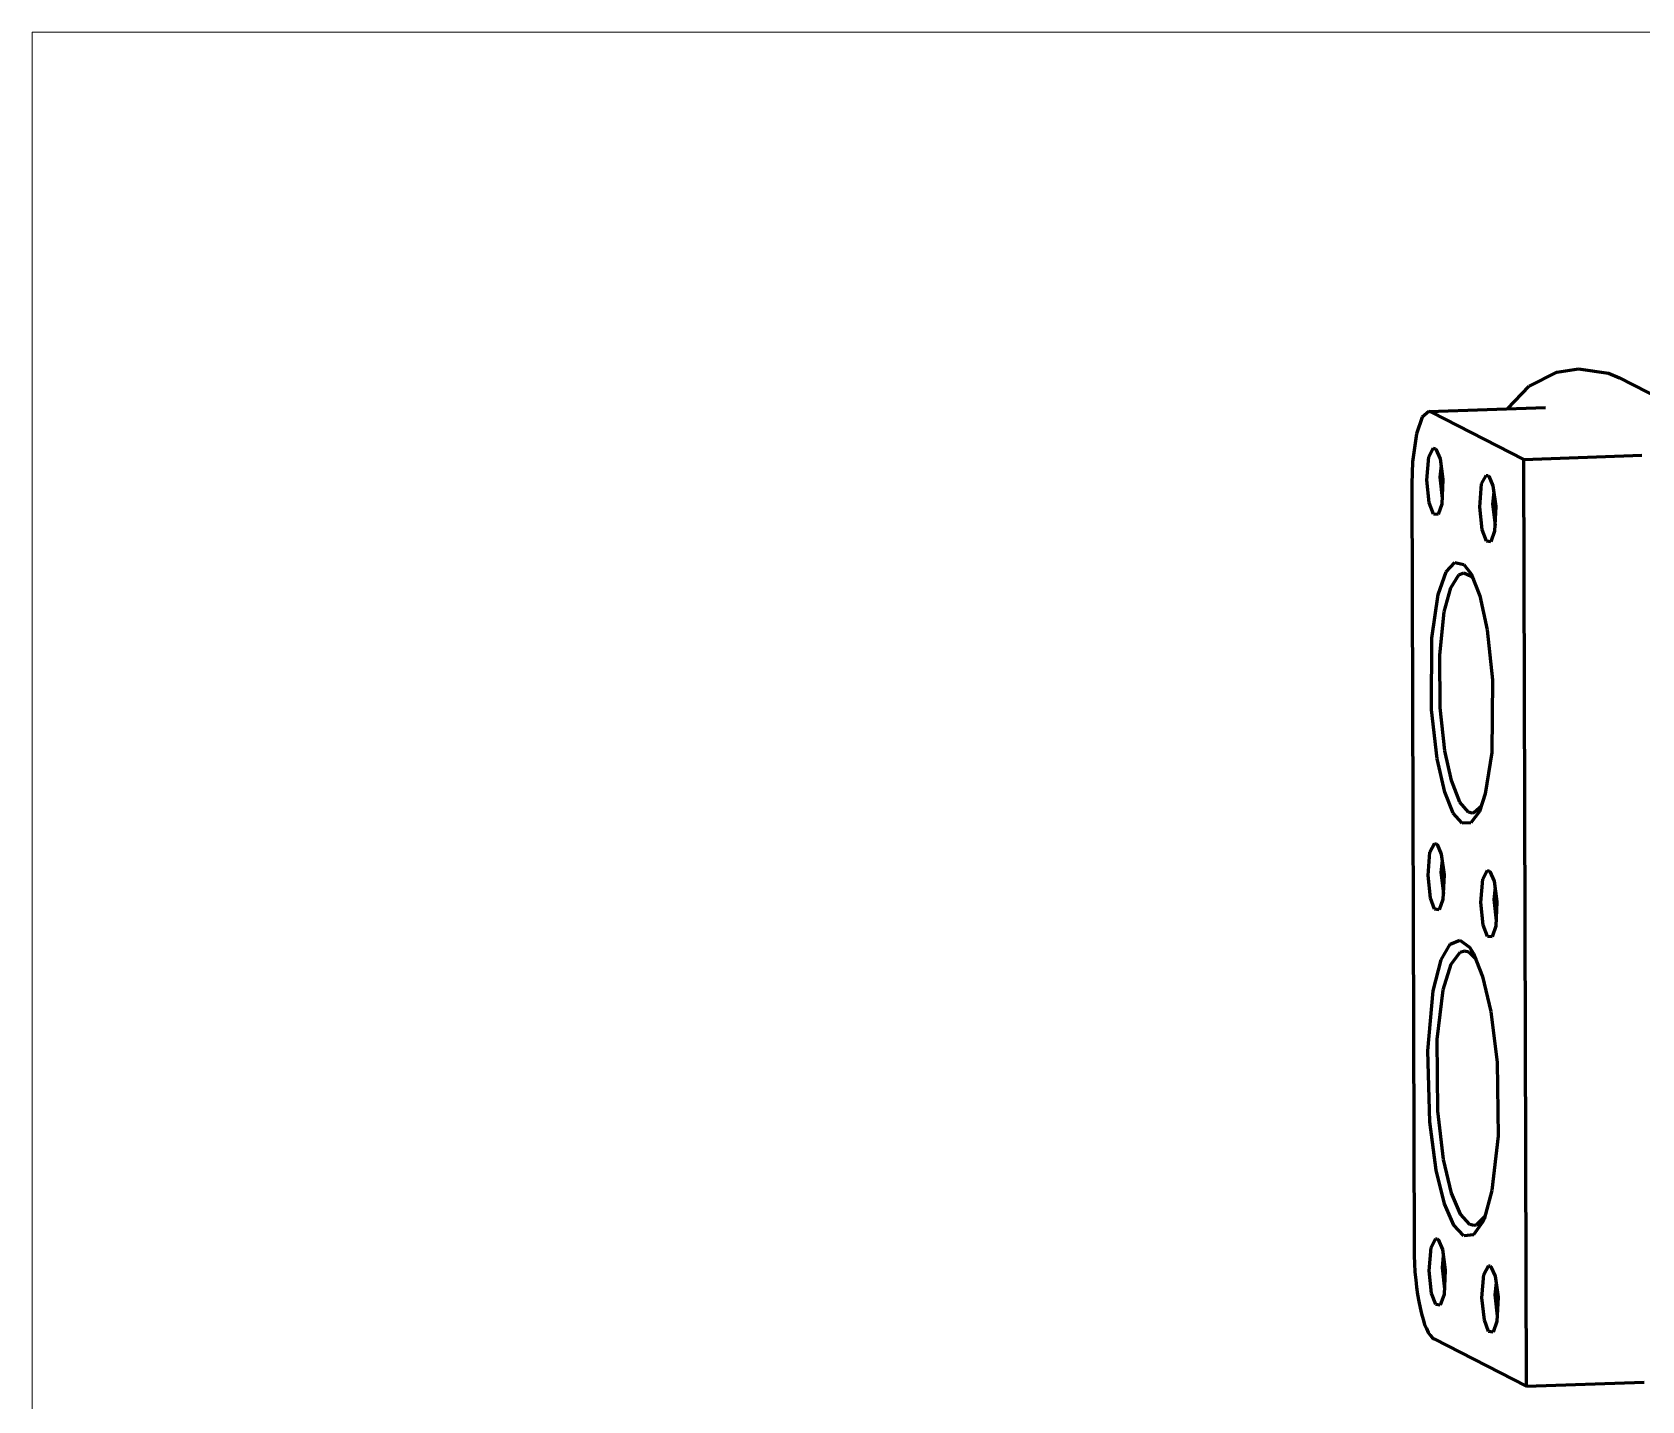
# Model space of a CAD drawing. Header units: millimetres. Extents: x 0 to 297, y 0 to 210.
# Drawn here: x 0 to 117.1, y 110.4 to 210 of the extents above; entities that cross this region are included whole.
import ezdxf

# ---------------------------------------------------------------- set-up
doc = ezdxf.new("R2010")
doc.units = ezdxf.units.MM
doc.linetypes.add('K5LT_BASIC', pattern=[0])
doc.linetypes.add('K5LT_THIN', pattern=[0])
doc.layers.add('Системный слой (1)', color=7, linetype='Continuous', true_color=0x909090)

# ---------------------------------------------------------------- blocks, each defined once
blk = doc.blocks.new('U57')
at = {"layer": 'Системный слой (1)', "color": 5, "linetype": 'K5LT_BASIC', "lineweight": 60, "true_color": 0x0000ff}
for p, q in [((102.46, 177.61), (102.55, 178.5)), ((102.63, 176.06), (102.46, 177.61))]:
    blk.add_line(p, q, dxfattribs=at)
blk = doc.blocks.new('U58')
at = {"layer": 'Системный слой (1)', "color": 5, "linetype": 'K5LT_BASIC', "lineweight": 60, "true_color": 0x0000ff}
for p, q in [((101.58, 148.63), (101.71, 150.33)), ((101.71, 150.33), (102.04, 150.95)), ((102.04, 150.95), (102.16, 150.94)), ((102.16, 150.94), (102.23, 150.89)), ((102.23, 150.89), (102.54, 150.18)), ((102.54, 150.18), (102.74, 148.68)), ((101.75, 146.99), (101.58, 148.63)), ((102.74, 148.68), (102.66, 146.89)), ((102.05, 146.17), (101.75, 146.99)), ((102.66, 146.89), (102.39, 146.12)), ((102.39, 146.12), (102.05, 146.17))]:
    blk.add_line(p, q, dxfattribs=at)
blk = doc.blocks.new('U62')
at = {"layer": 'Системный слой (1)', "color": 5, "linetype": 'K5LT_BASIC', "lineweight": 60, "true_color": 0x0000ff}
for p, q in [((101.14, 181.98), (100.73, 180.78)), ((101.64, 182.39), (101.14, 181.98)), ((101.83, 182.35), (101.64, 182.39)), ((100.73, 180.78), (100.45, 178.73)), ((100.45, 178.73), (100.4, 177.13))]:
    blk.add_line(p, q, dxfattribs=at)
blk = doc.blocks.new('U70')
at = {"layer": 'Системный слой (1)', "color": 5, "linetype": 'K5LT_BASIC', "lineweight": 60, "true_color": 0x0000ff}
for p, q in [((101.8, 121.56), (102.12, 122.19)), ((102.12, 122.19), (102.24, 122.18)), ((102.24, 122.18), (102.31, 122.13)), ((102.31, 122.13), (102.62, 121.42)), ((101.66, 119.86), (101.8, 121.56)), ((102.62, 121.42), (102.83, 119.91)), ((101.83, 118.22), (101.66, 119.86)), ((102.83, 119.91), (102.74, 118.13)), ((102.14, 117.4), (101.83, 118.22)), ((102.47, 117.36), (102.14, 117.4)), ((102.74, 118.13), (102.47, 117.36))]:
    blk.add_line(p, q, dxfattribs=at)
blk = doc.blocks.new('U75')
at = {"layer": 'Системный слой (1)', "color": 5, "linetype": 'K5LT_BASIC', "lineweight": 60, "true_color": 0x0000ff}
for p, q in [((102.54, 142.48), (103.19, 143.64)), ((103.19, 143.64), (103.88, 143.92)), ((103.88, 143.92), (104.59, 143.41)), ((104.59, 143.41), (104.88, 142.95)), ((104.88, 142.95), (105.55, 141.29)), ((101.96, 140.23), (102.54, 142.48)), ((105.55, 141.29), (106.15, 138.73)), ((101.55, 135.86), (101.96, 140.23)), ((106.15, 138.73), (106.6, 135.04)), ((101.7, 130.7), (101.55, 135.86)), ((106.6, 135.04), (106.68, 129.65)), ((102.18, 127.18), (101.7, 130.7)), ((106.68, 129.65), (106.23, 125.71)), ((102.78, 124.74), (102.18, 127.18)), ((106.23, 125.71), (105.65, 123.61)), ((103.46, 123.18), (102.78, 124.74)), ((104.16, 122.43), (103.46, 123.18)), ((105.55, 123.4), (104.89, 122.48)), ((105.65, 123.61), (105.55, 123.4)), ((104.19, 122.41), (104.16, 122.43)), ((104.89, 122.48), (104.19, 122.41))]:
    blk.add_line(p, q, dxfattribs=at)
blk = doc.blocks.new('U78')
at = {"layer": 'Системный слой (1)', "color": 5, "linetype": 'K5LT_BASIC', "lineweight": 60, "true_color": 0x0000ff}
for p, q in [((105.56, 148.36), (105.88, 148.99)), ((105.88, 148.99), (106, 148.98)), ((106, 148.98), (106.07, 148.93)), ((106.07, 148.93), (106.38, 148.22)), ((105.42, 146.66), (105.56, 148.36)), ((106.38, 148.22), (106.59, 146.71)), ((105.6, 145.02), (105.42, 146.66)), ((106.59, 146.71), (106.51, 144.93)), ((105.9, 144.2), (105.6, 145.02)), ((106.24, 144.16), (105.9, 144.2)), ((106.51, 144.93), (106.24, 144.16))]:
    blk.add_line(p, q, dxfattribs=at)
blk = doc.blocks.new('U79')
at = {"layer": 'Системный слой (1)', "color": 5, "linetype": 'K5LT_BASIC', "lineweight": 60, "true_color": 0x0000ff}
for p, q in [((108.94, 184.24), (110.96, 185.26)), ((110.96, 185.26), (112.52, 185.51)), ((107.37, 182.59), (108.94, 184.24))]:
    blk.add_line(p, q, dxfattribs=at)
blk = doc.blocks.new('U81')
at = {"layer": 'Системный слой (1)', "color": 5, "linetype": 'K5LT_BASIC', "lineweight": 60, "true_color": 0x0000ff}
for p, q in [((103.24, 169.57), (103.82, 170.5)), ((103.82, 170.5), (104.19, 170.66)), ((104.19, 170.66), (104.72, 170.41)), ((104.72, 170.41), (104.91, 170.18)), ((102.76, 167.81), (103.24, 169.57)), ((102.43, 164.68), (102.76, 167.81)), ((102.46, 160.84), (102.43, 164.68)), ((102.81, 157.7), (102.46, 160.84)), ((103.28, 155.53), (102.81, 157.7)), ((103.88, 153.97), (103.28, 155.53)), ((104.52, 153.24), (103.88, 153.97)), ((105.48, 153.71), (104.91, 153.19)), ((104.79, 153.17), (104.52, 153.24)), ((104.91, 153.19), (104.79, 153.17))]:
    blk.add_line(p, q, dxfattribs=at)
blk = doc.blocks.new('U82')
at = {"layer": 'Системный слой (1)', "color": 5, "linetype": 'K5LT_BASIC', "lineweight": 60, "true_color": 0x0000ff}
for p, q in [((102.9, 170.73), (103.53, 171.41)), ((103.53, 171.41), (104.19, 171.26)), ((104.19, 171.26), (104.71, 170.58)), ((102.32, 169.09), (102.9, 170.73)), ((104.71, 170.58), (105.34, 168.99)), ((101.85, 165.91), (102.32, 169.09)), ((105.34, 168.99), (105.89, 166.51)), ((105.89, 166.51), (106.28, 162.88)), ((101.83, 160.68), (101.85, 165.91)), ((106.28, 162.88), (106.21, 157.58)), ((102.23, 157.13), (101.83, 160.68)), ((102.79, 154.7), (102.23, 157.13)), ((106.21, 157.58), (105.74, 154.56)), ((103.41, 153.16), (102.79, 154.7)), ((105.74, 154.56), (105.31, 153.29)), ((104.07, 152.43), (103.41, 153.16)), ((104.68, 152.46), (104.07, 152.43)), ((105.31, 153.29), (104.68, 152.46))]:
    blk.add_line(p, q, dxfattribs=at)
blk = doc.blocks.new('U83')
at = {"layer": 'Системный слой (1)', "color": 5, "linetype": 'K5LT_BASIC', "lineweight": 60, "true_color": 0x0000ff}
for p, q in [((106.39, 146.88), (106.48, 147.78)), ((106.56, 145.33), (106.39, 146.88))]:
    blk.add_line(p, q, dxfattribs=at)
blk = doc.blocks.new('U94')
at = {"layer": 'Системный слой (1)', "color": 5, "linetype": 'K5LT_BASIC', "lineweight": 60, "true_color": 0x0000ff}
for p, q in [((102.54, 148.84), (102.63, 149.74)), ((102.72, 147.3), (102.54, 148.84))]:
    blk.add_line(p, q, dxfattribs=at)
blk = doc.blocks.new('U97')
at = {"layer": 'Системный слой (1)', "color": 5, "linetype": 'K5LT_BASIC', "lineweight": 60, "true_color": 0x0000ff}
for p, q in [((102.63, 120.08), (102.71, 120.97)), ((102.8, 118.53), (102.63, 120.08))]:
    blk.add_line(p, q, dxfattribs=at)
blk = doc.blocks.new('U98')
at = {"layer": 'Системный слой (1)', "color": 5, "linetype": 'K5LT_BASIC', "lineweight": 60, "true_color": 0x0000ff}
for p, q in [((103.26, 142.18), (103.91, 143.04)), ((103.91, 143.04), (104.23, 143.15)), ((104.23, 143.15), (104.55, 143.07)), ((102.68, 140.31), (103.26, 142.18)), ((102.24, 136.72), (102.68, 140.31)), ((102.28, 131.49), (102.24, 136.72)), ((102.71, 127.95), (102.28, 131.49)), ((103.29, 125.52), (102.71, 127.95)), ((103.93, 123.98), (103.29, 125.52)), ((104.61, 123.23), (103.93, 123.98))]:
    blk.add_line(p, q, dxfattribs=at)
blk = doc.blocks.new('U99')
at = {"layer": 'Системный слой (1)', "color": 5, "linetype": 'K5LT_BASIC', "lineweight": 60, "true_color": 0x0000ff}
for p, q in [((105.5, 117.9), (105.64, 119.6)), ((105.64, 119.6), (105.97, 120.23)), ((105.97, 120.23), (106.09, 120.22)), ((106.09, 120.22), (106.15, 120.16)), ((106.15, 120.16), (106.47, 119.46)), ((106.47, 119.46), (106.67, 117.95)), ((105.68, 116.26), (105.5, 117.9)), ((106.67, 117.95), (106.59, 116.16)), ((105.98, 115.44), (105.68, 116.26)), ((106.59, 116.16), (106.32, 115.39)), ((106.32, 115.39), (105.98, 115.44))]:
    blk.add_line(p, q, dxfattribs=at)
blk = doc.blocks.new('U101')
at = {"layer": 'Системный слой (1)', "color": 5, "linetype": 'K5LT_BASIC', "lineweight": 60, "true_color": 0x0000ff}
for p, q in [((106.3, 175.64), (106.39, 176.54)), ((106.48, 174.1), (106.3, 175.64))]:
    blk.add_line(p, q, dxfattribs=at)
blk = doc.blocks.new('U103')
at = {"layer": 'Системный слой (1)', "color": 5, "linetype": 'K5LT_BASIC', "lineweight": 60, "true_color": 0x0000ff}
for p, q in [((106.47, 118.11), (106.56, 119.01)), ((106.64, 116.57), (106.47, 118.11))]:
    blk.add_line(p, q, dxfattribs=at)
blk = doc.blocks.new('U104')
at = {"layer": 'Системный слой (1)', "color": 5, "linetype": 'K5LT_BASIC', "lineweight": 60, "true_color": 0x0000ff}
for p, q in [((105.34, 175.43), (105.47, 177.13)), ((105.47, 177.13), (105.8, 177.75)), ((105.8, 177.75), (105.92, 177.74)), ((105.92, 177.74), (105.99, 177.69)), ((105.99, 177.69), (106.3, 176.98)), ((106.3, 176.98), (106.51, 175.48)), ((105.51, 173.79), (105.34, 175.43)), ((106.51, 175.48), (106.42, 173.69)), ((105.82, 172.97), (105.51, 173.79)), ((106.42, 173.69), (106.15, 172.92)), ((106.15, 172.92), (105.82, 172.97))]:
    blk.add_line(p, q, dxfattribs=at)
blk = doc.blocks.new('U105')
at = {"layer": 'Системный слой (1)', "color": 5, "linetype": 'K5LT_BASIC', "lineweight": 60, "true_color": 0x0000ff}
for p, q in [((101.63, 179.09), (101.95, 179.72)), ((101.95, 179.72), (102.07, 179.71)), ((102.07, 179.71), (102.14, 179.66)), ((102.14, 179.66), (102.46, 178.95)), ((101.49, 177.39), (101.63, 179.09)), ((102.46, 178.95), (102.66, 177.44)), ((101.67, 175.75), (101.49, 177.39)), ((102.66, 177.44), (102.58, 175.66)), ((101.97, 174.93), (101.67, 175.75)), ((102.31, 174.89), (101.97, 174.93)), ((102.58, 175.66), (102.31, 174.89))]:
    blk.add_line(p, q, dxfattribs=at)
blk = doc.blocks.new('U107')
at = {"layer": 'Системный слой (1)', "color": 5, "linetype": 'K5LT_BASIC', "lineweight": 60, "true_color": 0x0000ff}
for p, q in [((112.52, 185.51), (114.71, 185.19)), ((114.71, 185.19), (115.5, 184.85))]:
    blk.add_line(p, q, dxfattribs=at)
blk = doc.blocks.new('U108')
at = {"layer": 'Системный слой (1)', "color": 5, "linetype": 'K5LT_BASIC', "lineweight": 60, "true_color": 0x0000ff}
for p, q in [((104.55, 143.07), (105.08, 142.55)), ((104.92, 123.16), (104.61, 123.23)), ((105.07, 123.18), (104.92, 123.16)), ((105.72, 123.81), (105.07, 123.18))]:
    blk.add_line(p, q, dxfattribs=at)
blk = doc.blocks.new('U161')
at = {"color": 7, "linetype": 'K5LT_THIN', "lineweight": 18}
for p, q in [((0, 0), (0, 210)), ((0, 210), (297, 210))]:
    blk.add_line(p, q, dxfattribs=at)

msp = doc.modelspace()

# ---------------------------------------------------------------- linework, layer by layer
at = {"layer": 'Системный слой (1)', "color": 5, "linetype": 'K5LT_BASIC', "lineweight": 60, "true_color": 0x0000ff}
for p, q in [((115.5, 184.85), (116.46, 184.36)), ((124.63, 180.19), (116.46, 184.36)), ((101.64, 182.39), (110.13, 182.68)), ((108.56, 178.91), (101.83, 182.35)), ((108.56, 178.91), (117.13, 179.21)), ((108.75, 111.46), (108.56, 178.91)), ((100.4, 177.13), (100.56, 121.59)), ((102.02, 114.9), (108.75, 111.46)), ((108.75, 111.46), (117.31, 111.76))]:
    msp.add_line(p, q, dxfattribs=at)
msp.add_ellipse((102, 120.85), major_axis=(0.21, -6), ratio=0.238011, start_param=4.581116, end_param=6.151912, dxfattribs=at)

# ---------------------------------------------------------------- block references
msp.add_blockref('U161', (0, 0))
at = {"layer": 'Системный слой (1)'}
for name in ['U79', 'U107', 'U62', 'U105', 'U57', 'U104', 'U101', 'U82', 'U81', 'U58', 'U94', 'U78', 'U83', 'U75', 'U98', 'U108', 'U70', 'U97', 'U99', 'U103']:
    msp.add_blockref(name, (0, 0), dxfattribs=at)

doc.saveas('drawing.dxf')
